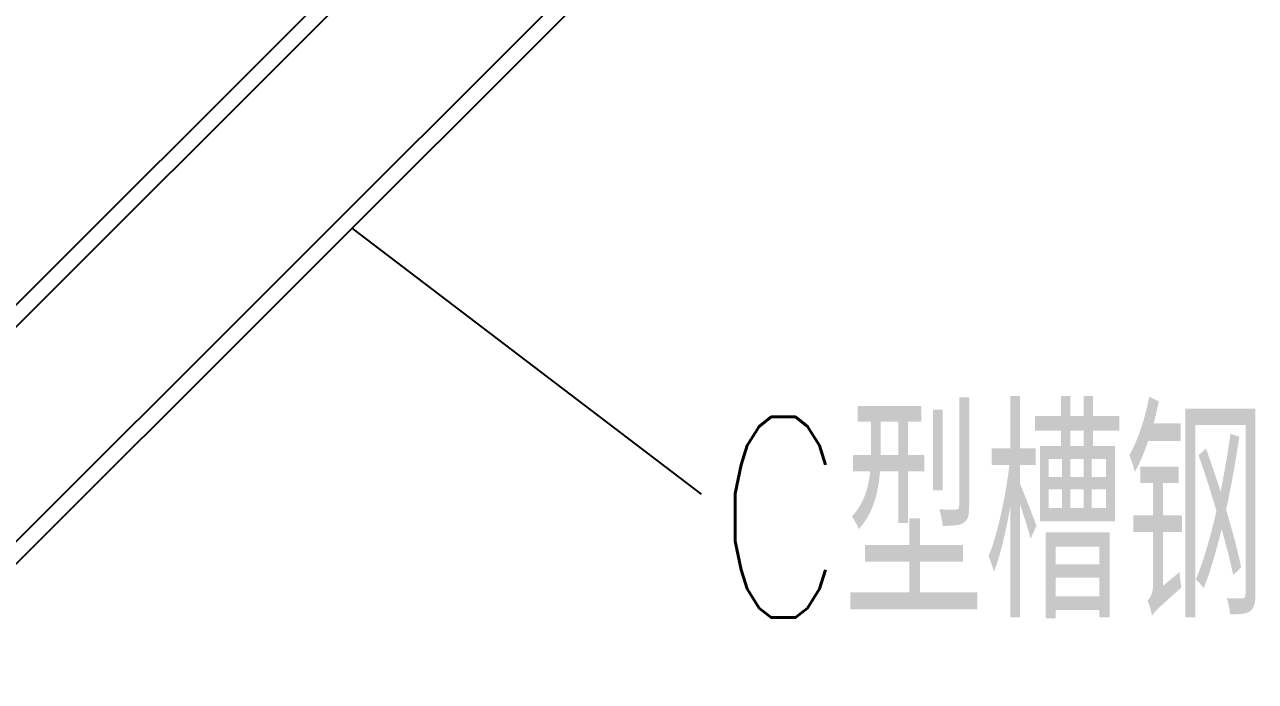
# Model space of a CAD drawing. Extents: x 1382187 to 1725648, y 860327 to 1571294.
# Drawn here: x 1511908 to 1514359, y 1236580 to 1237889 of the extents above; entities that cross this region are included whole.
import ezdxf

# ---------------------------------------------------------------- set-up
doc = ezdxf.new("R2010")
doc.units = 0
doc.header["$LTSCALE"] = 1000
doc.header["$MEASUREMENT"] = 0
doc.layers.add('W_DIM', color=4, linetype='Continuous')
doc.styles.get("Standard").update_dxf_attribs({"font": 'gbenor.shx', "bigfont": 'gbcbig.shx'})
doc.styles.add('wwp100', font='txt.shx', dxfattribs={"width": 0.7, "height": 400, "bigfont": 'hztxt.shx'})
doc.dimstyles.get("Standard").update_dxf_attribs({"dimtxt": 0.18, "dimasz": 0.18, "dimexe": 0.18, "dimexo": 0.0625, "dimgap": 0.09, "dimtad": 0, "dimtih": 1, "dimtoh": 1, "dimdec": 4, "dimzin": 0, "dimdsep": 46, "dimtxsty": 'Standard', "dimcen": 0.09, "dimadec": 0, "dimazin": 0, "dimtfac": 1, "dimtdec": 4, "dimtofl": 0, "dimtmove": 0, "dimatfit": 3, "dimfxl": 0, "dimtolj": 1, "dimtzin": 0, "dimarcsym": 0})

msp = doc.modelspace()

# ---------------------------------------------------------------- linework, layer by layer
at = {"linetype": 'Continuous'}
for p, q in [((1510509.6, 1235948.7), (1513055, 1238494.1)), ((1510531.6, 1235926.7), (1513077, 1238472.1)), ((1510745.6, 1235712.8), (1513291, 1238258.2)), ((1510767.6, 1235690.7), (1513313, 1238236.1))]:
    msp.add_line(p, q, dxfattribs=at)

# ---------------------------------------------------------------- texts
at = {"layer": 'W_DIM', "color": 7, "style": 'wwp100', "width": 0.7}
msp.add_text('C型槽钢', height=400, dxfattribs=at).set_placement((1513287.1, 1236707.1))

# ---------------------------------------------------------------- leaders
msp.add_leader([(1512560, 1237483.2), (1513255.5, 1236952.9)], dimstyle='Standard', override={"dimgap": 20})

doc.saveas('drawing.dxf')
